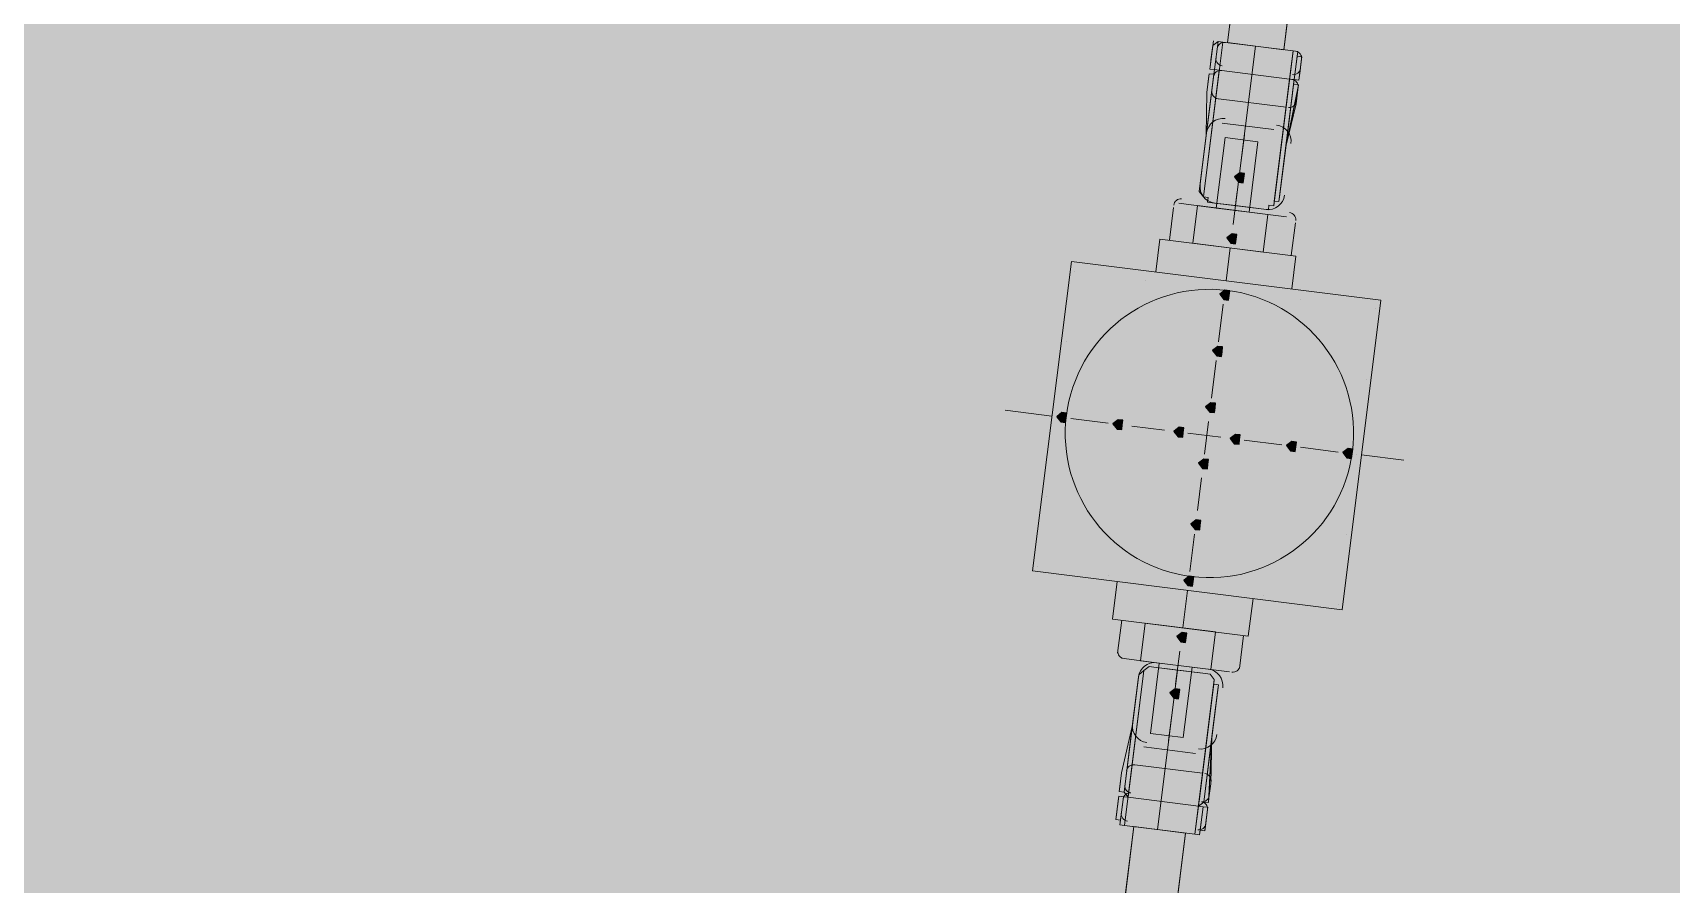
# Model space of a CAD drawing. Header units: metres. Extents: x -4 to 509425, y 7549 to 4732445.
# Drawn here: x 476028.661 to 476031.596, y 4719731.731 to 4719733.256 of the extents above; entities that cross this region are included whole.
import ezdxf

# ---------------------------------------------------------------- set-up
doc = ezdxf.new("R2010")
doc.units = ezdxf.units.M
doc.header["$LTSCALE"] = 0.01
doc.header["$MEASUREMENT"] = 0
doc.layers.get('0').update_dxf_attribs({"lineweight": 0})
doc.layers.add('_SUBESTACIÓN', color=1, linetype='Continuous')
doc.layers.add('SUBESTACION LA VID', color=253, linetype='Continuous')

# ---------------------------------------------------------------- blocks, each defined once
blk = doc.blocks.new('A$Cfff6051d')
at = {"layer": 'SUBESTACION LA VID', "transparency": 33554687}
h = blk.add_hatch(color=256, dxfattribs=at)
h.dxf.hatch_style = 2
h.paths.add_polyline_path([(476030.8308, 4719732.9958), (476030.8318, 4719733.0042), (476030.8234, 4719733.0053), (476030.814, 4719732.9979), (476030.8213, 4719732.9885), (476030.8297, 4719732.9874)])
h = blk.add_hatch(color=256, dxfattribs=at)
h.dxf.hatch_style = 2
h.paths.add_polyline_path([(476030.8171, 4719732.8866), (476030.8181, 4719732.895), (476030.8097, 4719732.8961), (476030.8003, 4719732.8887), (476030.8076, 4719732.8793), (476030.816, 4719732.8782)])
h = blk.add_hatch(color=256, dxfattribs=at)
h.dxf.hatch_style = 2
h.paths.add_polyline_path([(476030.8044, 4719732.7858), (476030.8055, 4719732.7942), (476030.7971, 4719732.7952), (476030.7876, 4719732.7879), (476030.795, 4719732.7784), (476030.8034, 4719732.7774)])
h = blk.add_hatch(color=256, dxfattribs=at)
h.dxf.hatch_style = 2
h.paths.add_polyline_path([(476030.7918, 4719732.685), (476030.7929, 4719732.6934), (476030.7845, 4719732.6944), (476030.775, 4719732.6871), (476030.7823, 4719732.6776), (476030.7907, 4719732.6766)])
h = blk.add_hatch(color=256, dxfattribs=at)
h.dxf.hatch_style = 2
h.paths.add_polyline_path([(476030.7792, 4719732.5842), (476030.7802, 4719732.5926), (476030.7718, 4719732.5936), (476030.7624, 4719732.5863), (476030.7697, 4719732.5768), (476030.7781, 4719732.5758)])
h = blk.add_hatch(color=256, dxfattribs=at)
h.dxf.hatch_style = 2
h.paths.add_polyline_path([(476030.5124, 4719732.5664), (476030.5135, 4719732.5748), (476030.5051, 4719732.5759), (476030.4956, 4719732.5685), (476030.503, 4719732.5591), (476030.5114, 4719732.558)])
h = blk.add_hatch(color=256, dxfattribs=at)
h.dxf.hatch_style = 2
h.paths.add_polyline_path([(476030.6132, 4719732.5538), (476030.6143, 4719732.5622), (476030.6059, 4719732.5632), (476030.5964, 4719732.5559), (476030.6038, 4719732.5464), (476030.6122, 4719732.5454)])
h = blk.add_hatch(color=256, dxfattribs=at)
h.dxf.hatch_style = 2
h.paths.add_polyline_path([(476030.7224, 4719732.5401), (476030.7235, 4719732.5485), (476030.7151, 4719732.5496), (476030.7056, 4719732.5422), (476030.713, 4719732.5328), (476030.7214, 4719732.5317)])
h = blk.add_hatch(color=256, dxfattribs=at)
h.dxf.hatch_style = 2
h.paths.add_polyline_path([(476030.8232, 4719732.5275), (476030.8243, 4719732.5359), (476030.8159, 4719732.5369), (476030.8064, 4719732.5296), (476030.8138, 4719732.5201), (476030.8222, 4719732.5191)])
h = blk.add_hatch(color=256, dxfattribs=at)
h.dxf.hatch_style = 2
h.paths.add_polyline_path([(476030.9241, 4719732.5148), (476030.9251, 4719732.5232), (476030.9167, 4719732.5243), (476030.9073, 4719732.5169), (476030.9146, 4719732.5075), (476030.923, 4719732.5064)])
h = blk.add_hatch(color=256, dxfattribs=at)
h.dxf.hatch_style = 2
h.paths.add_polyline_path([(476031.0249, 4719732.5022), (476031.0259, 4719732.5106), (476031.0175, 4719732.5116), (476031.0081, 4719732.5043), (476031.0154, 4719732.4948), (476031.0238, 4719732.4938)])
h = blk.add_hatch(color=256, dxfattribs=at)
h.dxf.hatch_style = 2
h.paths.add_polyline_path([(476030.7665, 4719732.4834), (476030.7676, 4719732.4918), (476030.7592, 4719732.4928), (476030.7497, 4719732.4855), (476030.7571, 4719732.476), (476030.7655, 4719732.475)])
h = blk.add_hatch(color=256, dxfattribs=at)
h.dxf.hatch_style = 2
h.paths.add_polyline_path([(476030.7528, 4719732.3742), (476030.7539, 4719732.3826), (476030.7455, 4719732.3836), (476030.736, 4719732.3763), (476030.7434, 4719732.3668), (476030.7518, 4719732.3658)])
h = blk.add_hatch(color=256, dxfattribs=at)
h.dxf.hatch_style = 2
h.paths.add_polyline_path([(476030.7402, 4719732.2734), (476030.7413, 4719732.2818), (476030.7329, 4719732.2828), (476030.7234, 4719732.2755), (476030.7307, 4719732.266), (476030.7391, 4719732.265)])
h = blk.add_hatch(color=256, dxfattribs=at)
h.dxf.hatch_style = 2
h.paths.add_polyline_path([(476030.7276, 4719732.1726), (476030.7286, 4719732.181), (476030.7202, 4719732.182), (476030.7108, 4719732.1747), (476030.7181, 4719732.1652), (476030.7265, 4719732.1642)])
h = blk.add_hatch(color=256, dxfattribs=at)
h.dxf.hatch_style = 2
h.paths.add_polyline_path([(476030.7149, 4719732.0718), (476030.716, 4719732.0802), (476030.7076, 4719732.0812), (476030.6981, 4719732.0739), (476030.7055, 4719732.0644), (476030.7139, 4719732.0634)])
at = {"layer": 'SUBESTACION LA VID', "lineweight": 15}
for p, q in [((476030.8015, 4719733.2384), (476031.4723, 4719738.5894)), ((476030.9023, 4719733.2257), (476031.5731, 4719738.5768)), ((476030.7931, 4719733.2394), (476030.9191, 4719733.2236)), ((476030.772, 4719733.2079), (476030.7741, 4719733.2247)), ((476030.7867, 4719733.189), (476030.9127, 4719733.1732)), ((476030.9127, 4719733.1732), (476030.7867, 4719733.189)), ((476030.9337, 4719733.2047), (476030.9316, 4719733.1879)), ((476030.7647, 4719733.1491), (476030.7678, 4719733.1743)), ((476030.9274, 4719733.1543), (476030.9243, 4719733.1291)), ((476030.7636, 4719733.0725), (476030.7647, 4719733.1491)), ((476030.9064, 4719733.1228), (476030.7804, 4719733.1386)), ((476030.9064, 4719733.0546), (476030.9243, 4719733.1291)), ((476030.792, 4719733.0945), (476030.8844, 4719733.0829)), ((476030.752, 4719732.9801), (476030.7636, 4719733.0725)), ((476030.8318, 4719733.0725), (476030.8245, 4719733.0137)), ((476030.9064, 4719733.0546), (476030.8948, 4719732.9622)), ((476030.7142, 4719732.9507), (476030.7814, 4719732.9423)), ((476030.8664, 4719732.9401), (476030.774, 4719732.9517)), ((476030.8192, 4719732.9717), (476030.8118, 4719732.9129)), ((476030.6974, 4719732.8845), (476030.7047, 4719732.9433)), ((476030.7814, 4719732.9423), (476030.8402, 4719732.9349)), ((476030.8402, 4719732.9349), (476030.9074, 4719732.9265)), ((476030.9158, 4719732.8572), (476030.9232, 4719732.916)), ((476030.6732, 4719732.8278), (476030.6806, 4719732.8867)), ((476030.6806, 4719732.8867), (476030.9242, 4719732.8561)), ((476030.8066, 4719732.8709), (476030.7992, 4719732.812)), ((476030.9168, 4719732.7973), (476030.9242, 4719732.8561)), ((476030.5283, 4719732.8289), (476030.5283, 4719732.8289)), ((476030.6543, 4719732.8132), (476030.6543, 4719732.8132)), ((476030.7939, 4719732.77), (476030.7855, 4719732.7028)), ((476030.7971, 4719732.7952), (476030.7971, 4719732.7952)), ((476030.9315, 4719732.7784), (476030.9315, 4719732.7784)), ((476031.0659, 4719732.7615), (476031.0659, 4719732.7615)), ((476030.5125, 4719732.7029), (476030.5125, 4719732.7029)), ((476030.7813, 4719732.6692), (476030.7729, 4719732.602)), ((476031.0501, 4719732.6355), (476031.0501, 4719732.6355)), ((476030.4872, 4719732.5696), (476030.4032, 4719732.5801)), ((476030.4956, 4719732.5685), (476030.4956, 4719732.5685)), ((476030.588, 4719732.557), (476030.5208, 4719732.5654)), ((476030.6888, 4719732.5443), (476030.63, 4719732.5517)), ((476030.7896, 4719732.5317), (476030.7308, 4719732.539)), ((476030.7676, 4719732.56), (476030.7602, 4719732.5012)), ((476030.8989, 4719732.518), (476030.8316, 4719732.5264)), ((476030.9997, 4719732.5053), (476030.9325, 4719732.5138)), ((476031.0333, 4719732.5011), (476031.0333, 4719732.5011)), ((476031.1173, 4719732.4906), (476031.0417, 4719732.5001)), ((476030.755, 4719732.4592), (476030.7476, 4719732.4004)), ((476030.4777, 4719732.4257), (476030.4777, 4719732.4257)), ((476030.7423, 4719732.3584), (476030.7339, 4719732.2912)), ((476031.0153, 4719732.3583), (476031.0153, 4719732.3583)), ((476030.4619, 4719732.2997), (476030.4619, 4719732.2997)), ((476030.5879, 4719732.2839), (476030.5879, 4719732.2839)), ((476030.6037, 4719732.2734), (476030.5953, 4719732.2062)), ((476030.7297, 4719732.2576), (476030.7213, 4719732.1904)), ((476030.7307, 4719732.266), (476030.7307, 4719732.266)), ((476030.8473, 4719732.2429), (476030.8389, 4719732.1757)), ((476030.8652, 4719732.2492), (476030.8652, 4719732.2492)), ((476030.9996, 4719732.2323), (476030.9996, 4719732.2323)), ((476030.5953, 4719732.2062), (476030.8389, 4719732.1757)), ((476030.6121, 4719732.2041), (476030.6047, 4719732.1453)), ((476030.8305, 4719732.1767), (476030.8231, 4719732.1179)), ((476030.612, 4719732.1359), (476030.6792, 4719732.1274)), ((476030.6792, 4719732.1274), (476030.738, 4719732.1201)), ((476030.716, 4719732.1484), (476030.7086, 4719732.0896)), ((476030.6414, 4719732.098), (476030.6309, 4719732.014)), ((476030.7622, 4719732.1085), (476030.6698, 4719732.1201)), ((476030.738, 4719732.1201), (476030.8052, 4719732.1116)), ((476030.7737, 4719731.9961), (476030.7842, 4719732.0801)), ((476030.7034, 4719732.0476), (476030.696, 4719731.9888)), ((476030.6309, 4719732.014), (476030.612, 4719731.9311)), ((476030.6519, 4719731.9773), (476030.7443, 4719731.9657)), ((476030.7737, 4719731.9961), (476030.7716, 4719731.9111)), ((476030.612, 4719731.9311), (476030.6088, 4719731.9059)), ((476030.7569, 4719731.93), (476030.6309, 4719731.9458)), ((476030.7684, 4719731.8859), (476030.7716, 4719731.9111)), ((476030.6056, 4719731.8807), (476030.6025, 4719731.8555)), ((476030.6235, 4719731.887), (476030.7495, 4719731.8712)), ((476030.7495, 4719731.8712), (476030.6235, 4719731.887)), ((476030.7621, 4719731.8355), (476030.7652, 4719731.8607)), ((476030.4528, 4719730.3896), (476030.634, 4719731.8345)), ((476030.6172, 4719731.8366), (476030.7432, 4719731.8208)), ((476030.5452, 4719730.378), (476030.7264, 4719731.8229))]:
    blk.add_line(p, q, dxfattribs=at)
at = {"layer": 'SUBESTACION LA VID', "lineweight": 0}
for p, q in [((476030.7699, 4719733.1911), (476030.7763, 4719733.2415)), ((476030.8015, 4719733.2384), (476030.9023, 4719733.2257)), ((476030.771, 4719733.1995), (476030.7741, 4719733.2247)), ((476030.9211, 4719733.1722), (476030.9264, 4719733.2142)), ((476030.9295, 4719733.1711), (476030.9348, 4719733.2131)), ((476030.9306, 4719733.1795), (476030.9348, 4719733.2131)), ((476030.7647, 4719733.1491), (476030.7689, 4719733.1827)), ((476030.7647, 4719733.1491), (476030.7689, 4719733.1827)), ((476030.7647, 4719733.1491), (476030.7689, 4719733.1827)), ((476030.7647, 4719733.1491), (476030.7689, 4719733.1827)), ((476030.7647, 4719733.1491), (476030.7678, 4719733.1743)), ((476030.9064, 4719733.0546), (476030.9201, 4719733.1638)), ((476030.9064, 4719733.0546), (476030.9285, 4719733.1627)), ((476030.9064, 4719733.0546), (476030.9285, 4719733.1627)), ((476030.9064, 4719733.0546), (476030.9285, 4719733.1627)), ((476030.6425, 4719732.1064), (476030.6162, 4719731.8964)), ((476030.7769, 4719732.0896), (476030.7506, 4719731.8796)), ((476030.7737, 4719731.9961), (476030.759, 4719731.8785)), ((476030.7737, 4719731.9961), (476030.759, 4719731.8785)), ((476030.7737, 4719731.9961), (476030.7674, 4719731.8775)), ((476030.7737, 4719731.9961), (476030.7674, 4719731.8775)), ((476030.7737, 4719731.9961), (476030.7674, 4719731.8775)), ((476030.612, 4719731.9311), (476030.6078, 4719731.8975)), ((476030.612, 4719731.9311), (476030.6078, 4719731.8975)), ((476030.612, 4719731.9311), (476030.6078, 4719731.8975)), ((476030.612, 4719731.9311), (476030.6078, 4719731.8975)), ((476030.612, 4719731.9311), (476030.6088, 4719731.9059)), ((476030.6067, 4719731.8891), (476030.6014, 4719731.8471)), ((476030.6151, 4719731.888), (476030.6088, 4719731.8376)), ((476030.6151, 4719731.888), (476030.6088, 4719731.8376)), ((476030.6151, 4719731.888), (476030.6088, 4719731.8376)), ((476030.6056, 4719731.8807), (476030.6025, 4719731.8555)), ((476030.7495, 4719731.8712), (476030.7432, 4719731.8208)), ((476030.7579, 4719731.8701), (476030.7516, 4719731.8197)), ((476030.7579, 4719731.8701), (476030.7526, 4719731.8281)), ((476030.7663, 4719731.8691), (476030.761, 4719731.8271)), ((476030.7652, 4719731.8607), (476030.7621, 4719731.8355))]:
    blk.add_line(p, q, dxfattribs=at)
at = {"layer": 'SUBESTACION LA VID', "lineweight": 15}
for points in [[(476030.8015, 4719733.2384), (476030.9023, 4719733.2257), (476031.5731, 4719738.5768), (476031.4723, 4719738.5894), (476030.8015, 4719733.2384)], [(476030.752, 4719732.9801), (476030.751, 4719732.9717), (476030.7583, 4719732.9622), (476030.7667, 4719732.9612), (476030.7656, 4719732.9528), (476030.774, 4719732.9517), (476030.816, 4719732.9465), (476030.8519, 4719733.2321), (476030.7931, 4719733.2394), (476030.7847, 4719733.2405), (476030.7752, 4719733.2331), (476030.7741, 4719733.2247), (476030.772, 4719733.2079), (476030.771, 4719733.1995), (476030.7699, 4719733.1911), (476030.7783, 4719733.1901), (476030.7867, 4719733.189), (476030.7783, 4719733.1901), (476030.7773, 4719733.1817), (476030.7689, 4719733.1827), (476030.7678, 4719733.1743), (476030.7647, 4719733.1491), (476030.7636, 4719733.0725), (476030.752, 4719732.9801)], [(476030.8948, 4719732.9622), (476030.8938, 4719732.9538), (476030.8854, 4719732.9548), (476030.8843, 4719732.9464), (476030.8759, 4719732.9475), (476030.8748, 4719732.9391), (476030.8664, 4719732.9401), (476030.816, 4719732.9465), (476030.8519, 4719733.2321), (476030.9191, 4719733.2236), (476030.9275, 4719733.2226), (476030.9264, 4719733.2142), (476030.9348, 4719733.2131), (476030.9337, 4719733.2047), (476030.9316, 4719733.1879), (476030.9306, 4719733.1795), (476030.9295, 4719733.1711), (476030.9211, 4719733.1722), (476030.9127, 4719733.1732), (476030.9211, 4719733.1722), (476030.9201, 4719733.1638), (476030.9285, 4719733.1627), (476030.9274, 4719733.1543), (476030.9243, 4719733.1291), (476030.9064, 4719733.0546), (476030.8948, 4719732.9622)], [(476030.7814, 4719732.9423), (476030.7972, 4719733.0683), (476030.856, 4719733.0609), (476030.8402, 4719732.9349)], [(476030.7478, 4719732.9465), (476030.7394, 4719732.8793), (476030.8654, 4719732.8635), (476030.8738, 4719732.9307), (476030.7478, 4719732.9465)], [(476031.0069, 4719732.2229), (476031.0764, 4719732.7773), (476030.522, 4719732.8468), (476030.4525, 4719732.2924), (476031.0069, 4719732.2229)], [(476030.6456, 4719732.1316), (476030.6541, 4719732.1988), (476030.7801, 4719732.1831), (476030.7716, 4719732.1158), (476030.6456, 4719732.1316)], [(476030.6792, 4719732.1274), (476030.6634, 4719732.0014), (476030.7222, 4719731.9941), (476030.738, 4719732.1201)], [(476030.6414, 4719732.098), (476030.6425, 4719732.1064), (476030.6519, 4719732.1138), (476030.6614, 4719732.1211), (476030.6698, 4719732.1201), (476030.7118, 4719732.1148), (476030.676, 4719731.8292), (476030.6172, 4719731.8366), (476030.6088, 4719731.8376), (476030.6098, 4719731.846), (476030.6014, 4719731.8471), (476030.6025, 4719731.8555), (476030.6056, 4719731.8807), (476030.6067, 4719731.8891), (476030.6151, 4719731.888), (476030.6235, 4719731.887), (476030.6162, 4719731.8964), (476030.6078, 4719731.8975), (476030.6088, 4719731.9059), (476030.612, 4719731.9311), (476030.6309, 4719732.014), (476030.6414, 4719732.098)], [(476030.7842, 4719732.0801), (476030.7853, 4719732.0885), (476030.7769, 4719732.0896), (476030.7779, 4719732.098), (476030.7706, 4719732.1074), (476030.7622, 4719732.1085), (476030.7118, 4719732.1148), (476030.676, 4719731.8292), (476030.7432, 4719731.8208), (476030.7516, 4719731.8197), (476030.7526, 4719731.8281), (476030.761, 4719731.8271), (476030.7621, 4719731.8355), (476030.7652, 4719731.8607), (476030.7663, 4719731.8691), (476030.7579, 4719731.8701), (476030.7495, 4719731.8712), (476030.759, 4719731.8785), (476030.7674, 4719731.8775), (476030.7684, 4719731.8859), (476030.7716, 4719731.9111), (476030.7737, 4719731.9961), (476030.7842, 4719732.0801)], [(476030.4528, 4719730.3896), (476030.5452, 4719730.378), (476030.7264, 4719731.8229), (476030.634, 4719731.8345), (476030.4528, 4719730.3896)]]:
    blk.add_lwpolyline(points, dxfattribs=at)
at = {"layer": 'SUBESTACION LA VID', "lineweight": 0}
for points in [[(476030.7847, 4719733.2405), (476030.7783, 4719733.1901), (476030.751, 4719732.9717)], [(476030.7931, 4719733.2394), (476030.7583, 4719732.9622), (476030.7867, 4719733.189)], [(476030.7773, 4719733.1817), (476030.7636, 4719733.0725), (476030.7783, 4719733.1901), (476030.7847, 4719733.2405)], [(476030.7783, 4719733.1901), (476030.7847, 4719733.2405), (476030.7783, 4719733.1901)], [(476030.771, 4719733.1995), (476030.7752, 4719733.2331), (476030.7699, 4719733.1911)], [(476030.7699, 4719733.1911), (476030.7752, 4719733.2331), (476030.7699, 4719733.1911)], [(476030.771, 4719733.1995), (476030.7752, 4719733.2331), (476030.771, 4719733.1995), (476030.7752, 4719733.2331)], [(476030.771, 4719733.1995), (476030.7752, 4719733.2331), (476030.771, 4719733.1995)], [(476030.772, 4719733.2079), (476030.7741, 4719733.2247), (476030.771, 4719733.1995)], [(476030.9191, 4719733.2236), (476030.8843, 4719732.9464), (476030.9127, 4719733.1732), (476030.9191, 4719733.2236)], [(476030.8854, 4719732.9548), (476030.9127, 4719733.1732), (476030.9191, 4719733.2236)], [(476030.9064, 4719733.0546), (476030.9211, 4719733.1722), (476030.9275, 4719733.2226), (476030.9211, 4719733.1722)], [(476030.9211, 4719733.1722), (476030.9275, 4719733.2226), (476030.9211, 4719733.1722), (476030.9275, 4719733.2226)], [(476030.9295, 4719733.1711), (476030.9348, 4719733.2131), (476030.9306, 4719733.1795)], [(476030.9306, 4719733.1795), (476030.9348, 4719733.2131), (476030.9306, 4719733.1795), (476030.9348, 4719733.2131)], [(476030.9306, 4719733.1795), (476030.9348, 4719733.2131), (476030.9306, 4719733.1795)], [(476030.7783, 4719733.1901), (476030.751, 4719732.9717), (476030.7636, 4719733.0725)], [(476030.9306, 4719733.1795), (476030.9337, 4719733.2047), (476030.9306, 4719733.1795)], [(476030.7647, 4719733.1491), (476030.7678, 4719733.1743), (476030.7647, 4719733.1491)], [(476030.7647, 4719733.1491), (476030.7678, 4719733.1743), (476030.7647, 4719733.1491)], [(476030.8938, 4719732.9538), (476030.9211, 4719733.1722), (476030.8938, 4719732.9538), (476030.9064, 4719733.0546)], [(476030.9064, 4719733.0546), (476030.9274, 4719733.1543), (476030.9243, 4719733.1291)], [(476030.9243, 4719733.1291), (476030.9274, 4719733.1543), (476030.9243, 4719733.1291)], [(476030.9243, 4719733.1291), (476030.9274, 4719733.1543), (476030.9243, 4719733.1291)], [(476030.6162, 4719731.8964), (476030.6425, 4719732.1064), (476030.6309, 4719732.014)], [(476030.6425, 4719732.1064), (476030.6162, 4719731.8964), (476030.6425, 4719732.1064)], [(476030.6172, 4719731.8366), (476030.6519, 4719732.1138), (476030.6235, 4719731.887)], [(476030.7432, 4719731.8208), (476030.7779, 4719732.098), (476030.7495, 4719731.8712), (476030.7432, 4719731.8208)], [(476030.7853, 4719732.0885), (476030.759, 4719731.8785), (476030.7853, 4719732.0885), (476030.7737, 4719731.9961)], [(476030.6309, 4719732.014), (476030.6162, 4719731.8964), (476030.6309, 4719732.014)], [(476030.7737, 4719731.9961), (476030.7684, 4719731.8859), (476030.7716, 4719731.9111)], [(476030.612, 4719731.9311), (476030.6088, 4719731.9059), (476030.612, 4719731.9311)], [(476030.612, 4719731.9311), (476030.6088, 4719731.9059), (476030.612, 4719731.9311)], [(476030.6056, 4719731.8807), (476030.6014, 4719731.8471), (476030.6067, 4719731.8891)], [(476030.6067, 4719731.8891), (476030.6014, 4719731.8471), (476030.6067, 4719731.8891)], [(476030.6067, 4719731.8891), (476030.6014, 4719731.8471), (476030.6067, 4719731.8891)], [(476030.6151, 4719731.888), (476030.6098, 4719731.846), (476030.6151, 4719731.888)], [(476030.7716, 4719731.9111), (476030.7684, 4719731.8859), (476030.7716, 4719731.9111)], [(476030.7716, 4719731.9111), (476030.7684, 4719731.8859), (476030.7716, 4719731.9111)], [(476030.6025, 4719731.8555), (476030.6056, 4719731.8807), (476030.6014, 4719731.8471), (476030.6056, 4719731.8807)], [(476030.6056, 4719731.8807), (476030.6025, 4719731.8555), (476030.6056, 4719731.8807)], [(476030.7579, 4719731.8701), (476030.7516, 4719731.8197), (476030.7579, 4719731.8701), (476030.7526, 4719731.8281)], [(476030.7579, 4719731.8701), (476030.7526, 4719731.8281), (476030.7579, 4719731.8701)], [(476030.7663, 4719731.8691), (476030.761, 4719731.8271), (476030.7663, 4719731.8691)], [(476030.7663, 4719731.8691), (476030.761, 4719731.8271), (476030.7652, 4719731.8607), (476030.761, 4719731.8271)], [(476030.7652, 4719731.8607), (476030.7621, 4719731.8355), (476030.7652, 4719731.8607)], [(476030.7652, 4719731.8607), (476030.7621, 4719731.8355), (476030.7652, 4719731.8607)]]:
    blk.add_lwpolyline(points, dxfattribs=at)
at = {"layer": 'SUBESTACION LA VID'}
for points in [[(476030.8308, 4719732.9958), (476030.8318, 4719733.0042), (476030.8234, 4719733.0053), (476030.814, 4719732.9979), (476030.8213, 4719732.9885), (476030.8297, 4719732.9874)], [(476030.8171, 4719732.8866), (476030.8181, 4719732.895), (476030.8097, 4719732.8961), (476030.8003, 4719732.8887), (476030.8076, 4719732.8793), (476030.816, 4719732.8782)], [(476030.8044, 4719732.7858), (476030.8055, 4719732.7942), (476030.7971, 4719732.7952), (476030.7876, 4719732.7879), (476030.795, 4719732.7784), (476030.8034, 4719732.7774)], [(476030.7918, 4719732.685), (476030.7929, 4719732.6934), (476030.7845, 4719732.6944), (476030.775, 4719732.6871), (476030.7823, 4719732.6776), (476030.7907, 4719732.6766)], [(476030.7792, 4719732.5842), (476030.7802, 4719732.5926), (476030.7718, 4719732.5936), (476030.7624, 4719732.5863), (476030.7697, 4719732.5768), (476030.7781, 4719732.5758)], [(476030.5124, 4719732.5664), (476030.5135, 4719732.5748), (476030.5051, 4719732.5759), (476030.4956, 4719732.5685), (476030.503, 4719732.5591), (476030.5114, 4719732.558)], [(476030.6132, 4719732.5538), (476030.6143, 4719732.5622), (476030.6059, 4719732.5632), (476030.5964, 4719732.5559), (476030.6038, 4719732.5464), (476030.6122, 4719732.5454)], [(476030.7224, 4719732.5401), (476030.7235, 4719732.5485), (476030.7151, 4719732.5496), (476030.7056, 4719732.5422), (476030.713, 4719732.5328), (476030.7214, 4719732.5317)], [(476030.8232, 4719732.5275), (476030.8243, 4719732.5359), (476030.8159, 4719732.5369), (476030.8064, 4719732.5296), (476030.8138, 4719732.5201), (476030.8222, 4719732.5191)], [(476030.9241, 4719732.5148), (476030.9251, 4719732.5232), (476030.9167, 4719732.5243), (476030.9073, 4719732.5169), (476030.9146, 4719732.5075), (476030.923, 4719732.5064)], [(476031.0249, 4719732.5022), (476031.0259, 4719732.5106), (476031.0175, 4719732.5116), (476031.0081, 4719732.5043), (476031.0154, 4719732.4948), (476031.0238, 4719732.4938)], [(476030.7665, 4719732.4834), (476030.7676, 4719732.4918), (476030.7592, 4719732.4928), (476030.7497, 4719732.4855), (476030.7571, 4719732.476), (476030.7655, 4719732.475)], [(476030.7528, 4719732.3742), (476030.7539, 4719732.3826), (476030.7455, 4719732.3836), (476030.736, 4719732.3763), (476030.7434, 4719732.3668), (476030.7518, 4719732.3658)], [(476030.7402, 4719732.2734), (476030.7413, 4719732.2818), (476030.7329, 4719732.2828), (476030.7234, 4719732.2755), (476030.7307, 4719732.266), (476030.7391, 4719732.265)], [(476030.7276, 4719732.1726), (476030.7286, 4719732.181), (476030.7202, 4719732.182), (476030.7108, 4719732.1747), (476030.7181, 4719732.1652), (476030.7265, 4719732.1642)], [(476030.7149, 4719732.0718), (476030.716, 4719732.0802), (476030.7076, 4719732.0812), (476030.6981, 4719732.0739), (476030.7055, 4719732.0644), (476030.7139, 4719732.0634)]]:
    blk.add_lwpolyline(points, close=True, dxfattribs=at)
at = {"layer": 'SUBESTACION LA VID', "lineweight": 0}
for points in [[(476030.8308, 4719732.9958), (476030.8318, 4719733.0042), (476030.8234, 4719733.0053), (476030.814, 4719732.9979), (476030.8213, 4719732.9885), (476030.8297, 4719732.9874)], [(476030.8171, 4719732.8866), (476030.8181, 4719732.895), (476030.8097, 4719732.8961), (476030.8003, 4719732.8887), (476030.8076, 4719732.8793), (476030.816, 4719732.8782)], [(476030.8044, 4719732.7858), (476030.8055, 4719732.7942), (476030.7971, 4719732.7952), (476030.7876, 4719732.7879), (476030.795, 4719732.7784), (476030.8034, 4719732.7774)], [(476030.7918, 4719732.685), (476030.7929, 4719732.6934), (476030.7845, 4719732.6944), (476030.775, 4719732.6871), (476030.7823, 4719732.6776), (476030.7907, 4719732.6766)], [(476030.7792, 4719732.5842), (476030.7802, 4719732.5926), (476030.7718, 4719732.5936), (476030.7624, 4719732.5863), (476030.7697, 4719732.5768), (476030.7781, 4719732.5758)], [(476030.5124, 4719732.5664), (476030.5135, 4719732.5748), (476030.5051, 4719732.5759), (476030.4956, 4719732.5685), (476030.503, 4719732.5591), (476030.5114, 4719732.558)], [(476030.6132, 4719732.5538), (476030.6143, 4719732.5622), (476030.6059, 4719732.5632), (476030.5964, 4719732.5559), (476030.6038, 4719732.5464), (476030.6122, 4719732.5454)], [(476030.7224, 4719732.5401), (476030.7235, 4719732.5485), (476030.7151, 4719732.5496), (476030.7056, 4719732.5422), (476030.713, 4719732.5328), (476030.7214, 4719732.5317)], [(476030.8232, 4719732.5275), (476030.8243, 4719732.5359), (476030.8159, 4719732.5369), (476030.8064, 4719732.5296), (476030.8138, 4719732.5201), (476030.8222, 4719732.5191)], [(476030.9241, 4719732.5148), (476030.9251, 4719732.5232), (476030.9167, 4719732.5243), (476030.9073, 4719732.5169), (476030.9146, 4719732.5075), (476030.923, 4719732.5064)], [(476031.0249, 4719732.5022), (476031.0259, 4719732.5106), (476031.0175, 4719732.5116), (476031.0081, 4719732.5043), (476031.0154, 4719732.4948), (476031.0238, 4719732.4938)], [(476030.7665, 4719732.4834), (476030.7676, 4719732.4918), (476030.7592, 4719732.4928), (476030.7497, 4719732.4855), (476030.7571, 4719732.476), (476030.7655, 4719732.475)], [(476030.7528, 4719732.3742), (476030.7539, 4719732.3826), (476030.7455, 4719732.3836), (476030.736, 4719732.3763), (476030.7434, 4719732.3668), (476030.7518, 4719732.3658)], [(476030.7402, 4719732.2734), (476030.7413, 4719732.2818), (476030.7329, 4719732.2828), (476030.7234, 4719732.2755), (476030.7307, 4719732.266), (476030.7391, 4719732.265)], [(476030.7276, 4719732.1726), (476030.7286, 4719732.181), (476030.7202, 4719732.182), (476030.7108, 4719732.1747), (476030.7181, 4719732.1652), (476030.7265, 4719732.1642)], [(476030.7149, 4719732.0718), (476030.716, 4719732.0802), (476030.7076, 4719732.0812), (476030.6981, 4719732.0739), (476030.7055, 4719732.0644), (476030.7139, 4719732.0634)]]:
    blk.add_lwpolyline(points, close=True, dxfattribs=at)
at = {"layer": 'SUBESTACION LA VID', "lineweight": 15}
for points in [[(476030.7973, 4719733.2389), (476030.7903, 4719733.2398), (476030.7839, 4719733.2348), (476030.7831, 4719733.2279)], [(476030.781, 4719733.2111), (476030.7801, 4719733.2041), (476030.785, 4719733.1978), (476030.792, 4719733.1969)], [(476030.9343, 4719733.2089), (476030.9351, 4719733.2159), (476030.9302, 4719733.2222), (476030.9233, 4719733.2231)], [(476030.7909, 4719733.1885), (476030.784, 4719733.1894), (476030.7776, 4719733.1844), (476030.7768, 4719733.1775)], [(476030.918, 4719733.1811), (476030.925, 4719733.1802), (476030.9313, 4719733.1852), (476030.9322, 4719733.1921)], [(476030.7736, 4719733.1523), (476030.7727, 4719733.1453), (476030.7776, 4719733.139), (476030.7846, 4719733.1381)], [(476030.928, 4719733.1585), (476030.9288, 4719733.1655), (476030.9239, 4719733.1718), (476030.9169, 4719733.1727)], [(476030.9106, 4719733.1223), (476030.9176, 4719733.1214), (476030.9239, 4719733.1264), (476030.9248, 4719733.1333)], [(476030.7972, 4719733.1024), (476030.781, 4719733.1044), (476030.7662, 4719733.0929), (476030.7641, 4719733.0767)], [(476030.9153, 4719733.0577), (476030.9174, 4719733.074), (476030.9058, 4719733.0888), (476030.8896, 4719733.0908)], [(476030.7525, 4719732.9843), (476030.7505, 4719732.968), (476030.762, 4719732.9532), (476030.7782, 4719732.9512)], [(476030.7194, 4719732.9586), (476030.7125, 4719732.9594), (476030.7061, 4719732.9545), (476030.7053, 4719732.9475)], [(476030.8707, 4719732.9396), (476030.8869, 4719732.9376), (476030.9017, 4719732.9491), (476030.9037, 4719732.9653)], [(476030.9237, 4719732.9202), (476030.9245, 4719732.9271), (476030.9196, 4719732.9335), (476030.9127, 4719732.9343)], [(476030.6052, 4719732.1495), (476030.6043, 4719732.1426), (476030.6093, 4719732.1362), (476030.6162, 4719732.1353)], [(476030.675, 4719732.128), (476030.6588, 4719732.13), (476030.644, 4719732.1185), (476030.642, 4719732.1022)], [(476030.8094, 4719732.1111), (476030.8164, 4719732.1102), (476030.8228, 4719732.1152), (476030.8236, 4719732.1221)], [(476030.7932, 4719732.0833), (476030.7952, 4719732.0995), (476030.7837, 4719732.1143), (476030.7674, 4719732.1164)], [(476030.6314, 4719732.0182), (476030.6294, 4719732.002), (476030.6409, 4719731.9872), (476030.6571, 4719731.9852)], [(476030.7495, 4719731.9736), (476030.7658, 4719731.9715), (476030.7806, 4719731.983), (476030.7826, 4719731.9993)], [(476030.6351, 4719731.9453), (476030.6281, 4719731.9461), (476030.6218, 4719731.9412), (476030.6209, 4719731.9342)], [(476030.7721, 4719731.9153), (476030.773, 4719731.9222), (476030.768, 4719731.9286), (476030.7611, 4719731.9295)], [(476030.6287, 4719731.8949), (476030.6218, 4719731.8957), (476030.6154, 4719731.8908), (476030.6146, 4719731.8838)], [(476030.6177, 4719731.909), (476030.6169, 4719731.9021), (476030.6218, 4719731.8957), (476030.6287, 4719731.8949)], [(476030.7548, 4719731.8791), (476030.7617, 4719731.8782), (476030.7681, 4719731.8831), (476030.7689, 4719731.8901)], [(476030.6114, 4719731.8586), (476030.6105, 4719731.8517), (476030.6155, 4719731.8453), (476030.6224, 4719731.8445)], [(476030.7658, 4719731.8649), (476030.7666, 4719731.8718), (476030.7617, 4719731.8782), (476030.7548, 4719731.8791)], [(476030.7484, 4719731.8287), (476030.7554, 4719731.8278), (476030.7617, 4719731.8327), (476030.7626, 4719731.8397)]]:
    blk.add_open_spline(points, degree=3, dxfattribs=at)
blk.add_open_spline([(476030.7371, 4719732.2823), (476030.8785, 4719732.2646), (476031.0076, 4719732.3649), (476031.0254, 4719732.5064), (476031.0431, 4719732.6479), (476030.9428, 4719732.777), (476030.8013, 4719732.7947), (476030.6598, 4719732.8125), (476030.5307, 4719732.7121), (476030.513, 4719732.5706), (476030.4952, 4719732.4291), (476030.5955, 4719732.3), (476030.7371, 4719732.2823)], degree=3, knots=[0, 0, 0, 0, 1, 1, 1, 2, 2, 2, 3, 3, 3, 4, 4, 4, 4], dxfattribs=at)

msp = doc.modelspace()

# ---------------------------------------------------------------- hatches: boundary and pattern name
at = {"layer": '_SUBESTACIÓN', "transparency": 33554559}
h = msp.add_hatch(color=1, dxfattribs=at)
h.dxf.hatch_style = 1
h.paths.add_polyline_path([(475968.6399, 4719805.825), (476089.9386, 4719790.615), (476078.1686, 4719696.74), (475956.8686, 4719711.9502)])

# ---------------------------------------------------------------- block references
at = {"linetype": 'Continuous'}
msp.add_blockref('A$Cfff6051d', (0, 0), dxfattribs=at)

doc.saveas('drawing.dxf')
